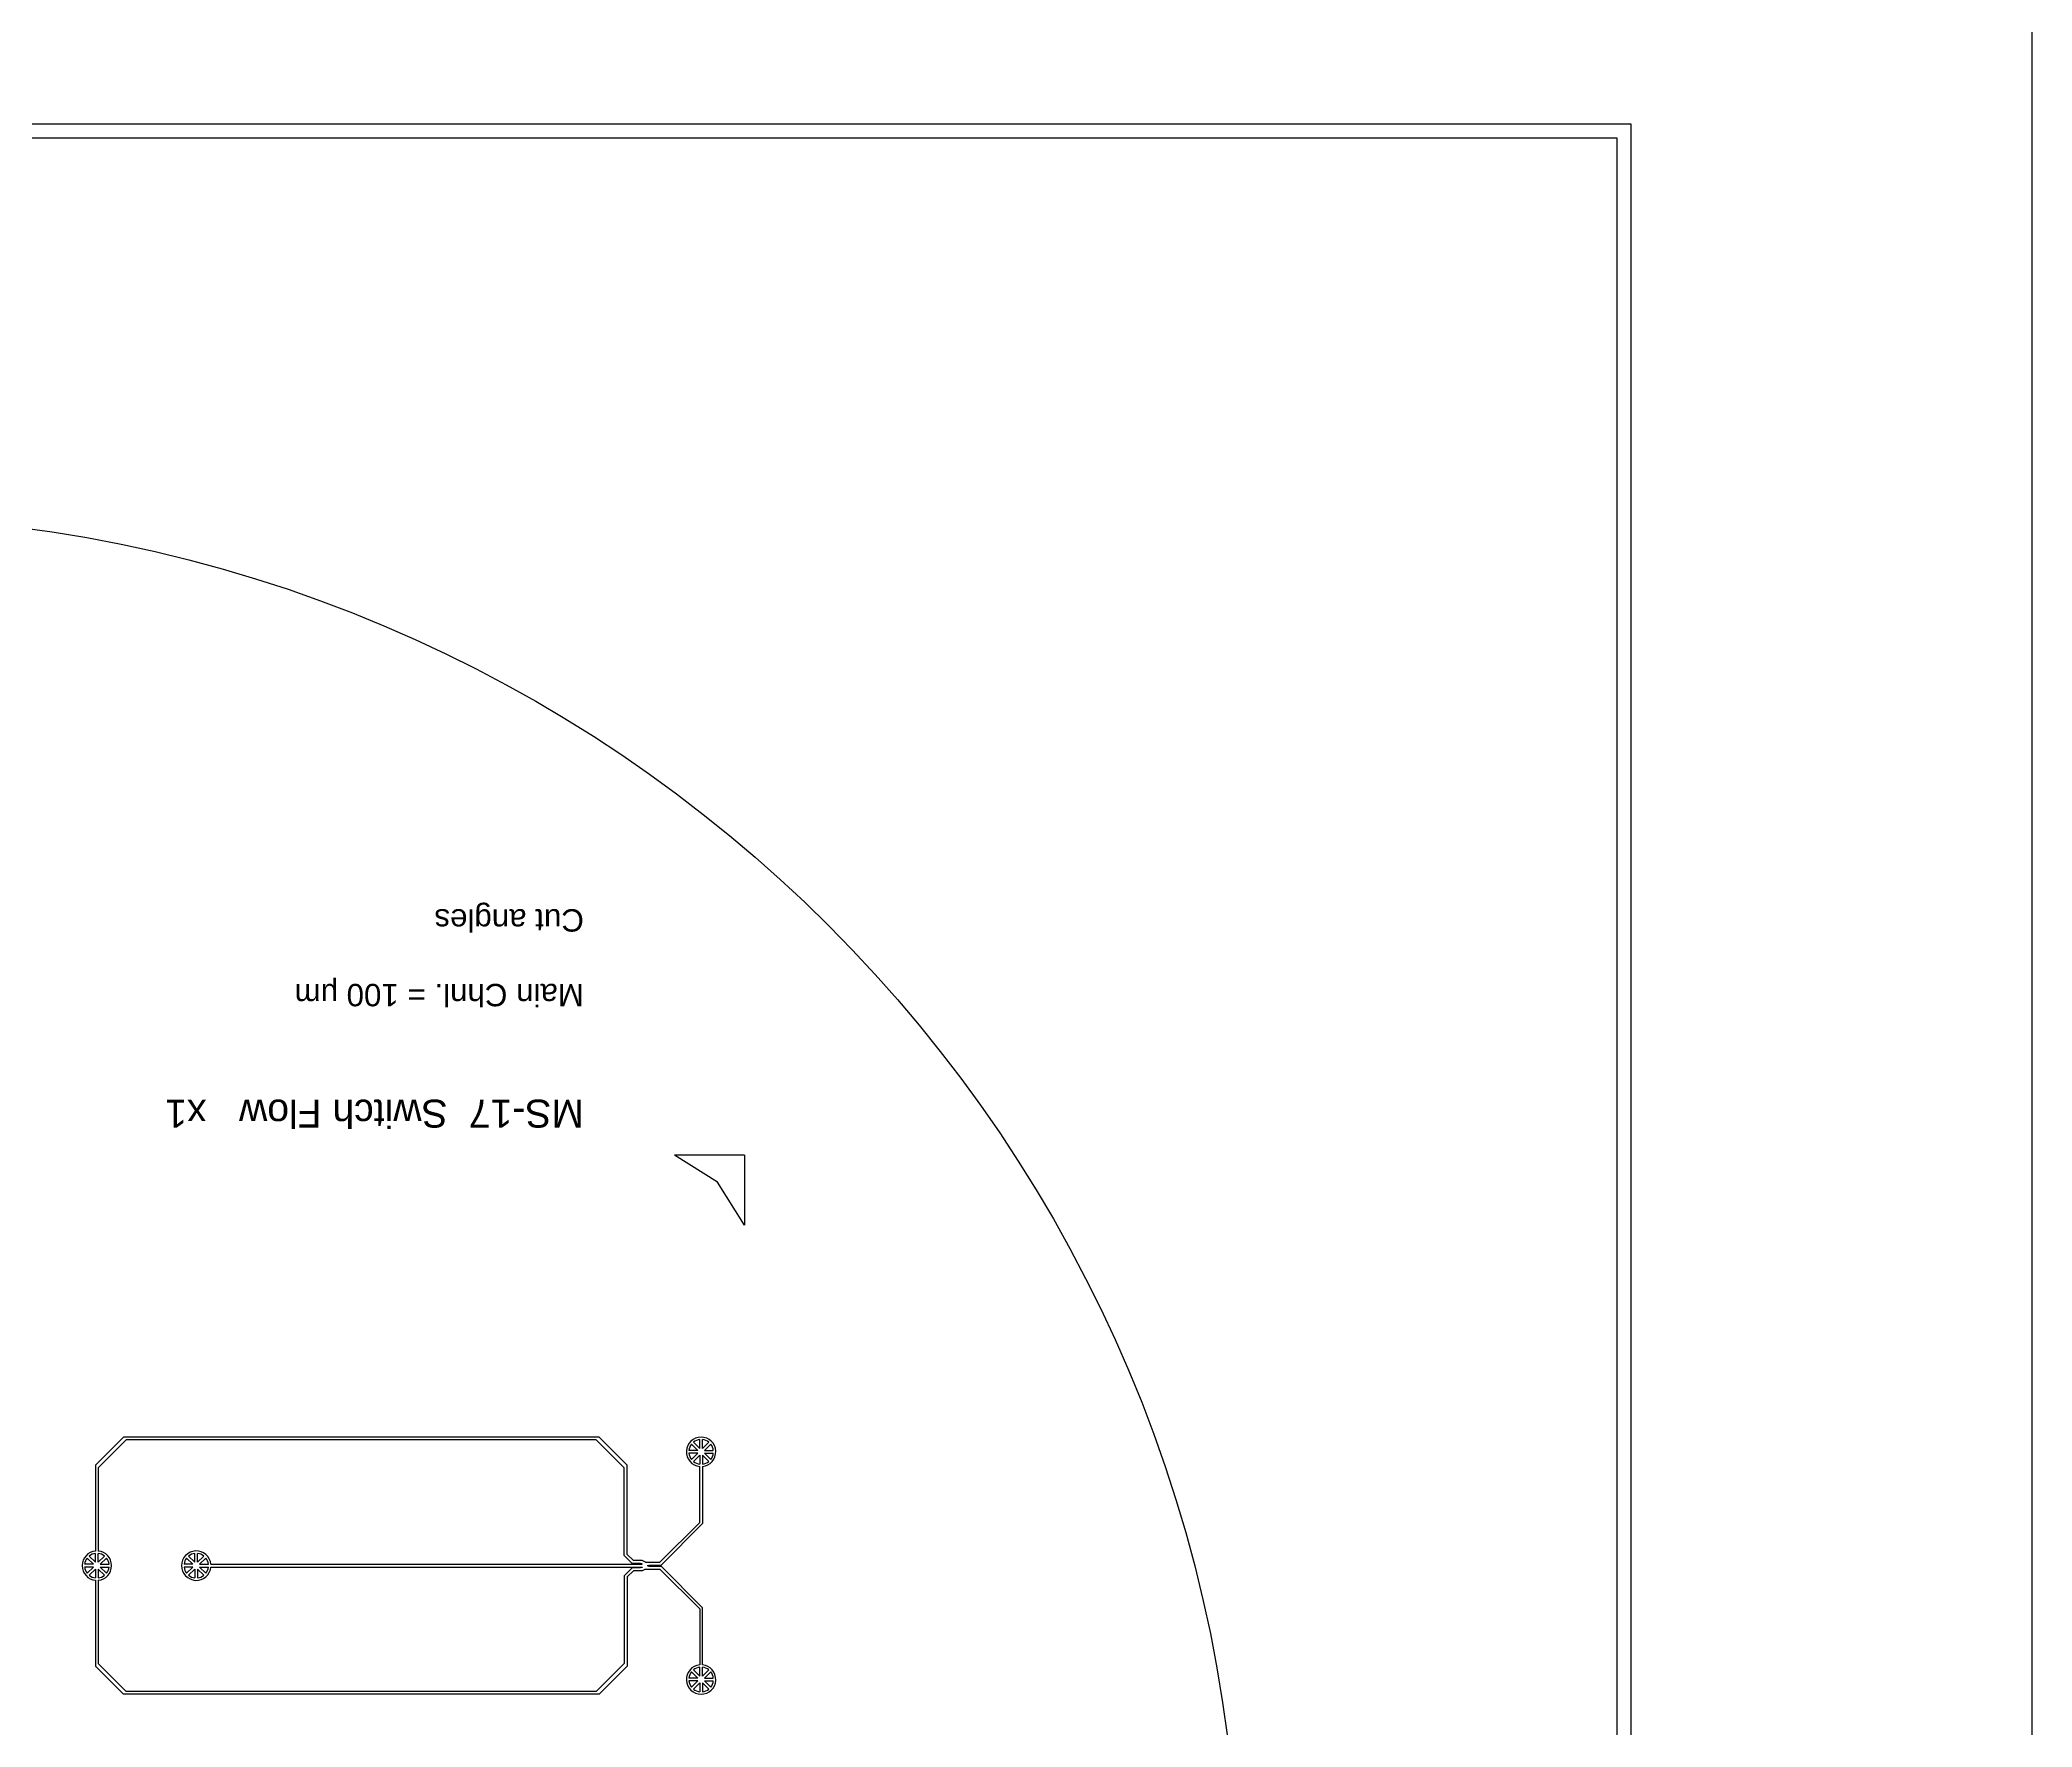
# Model space of a CAD drawing. Header units: millimetres. Extents: x 0 to 225000, y 0 to 300000.
# Drawn here: x 153830 to 225000, y 117055 to 177323 of the extents above; entities that cross this region are included whole.
import ezdxf

# ---------------------------------------------------------------- set-up
doc = ezdxf.new("R2010")
doc.units = ezdxf.units.MM
doc.layers.add('CLEAR', color=150, linetype='Continuous')
doc.layers.add('MASK', color=10, linetype='Continuous')
doc.styles.get("Standard").update_dxf_attribs({"font": 'arial.ttf'})

msp = doc.modelspace()

# ---------------------------------------------------------------- linework, layer by layer
msp.add_circle((146659, 110323), 50000)
at = {"layer": 'CLEAR'}
for p, q in [((82659, 174323), (210659, 174323)), ((83159, 173823), (210159, 173823)), ((210159, 173823), (210159, 46823)), ((210659, 174323), (210659, 46323)), ((179002, 137487), (176502, 137487)), ((178035, 136520), (176502, 137487)), ((179002, 137487), (179002, 134987)), ((179002, 134987), (178035, 136520)), ((156817, 127414), (155817, 126414)), ((173806, 127414), (156817, 127414)), ((174806, 126414), (173806, 127414)), ((156917, 127314), (155917, 126314)), ((173706, 127314), (156917, 127314)), ((174706, 126314), (173706, 127314)), ((155817, 126414), (155817, 123345)), ((155917, 126314), (155917, 123345)), ((174706, 123185), (174706, 126314)), ((174806, 123227), (174806, 126414)), ((177402, 124367), (177402, 126367)), ((177502, 126367), (177502, 124325)), ((175978, 122943), (177402, 124367)), ((176019, 122843), (177502, 124325)), ((174989, 122903), (174706, 123185)), ((175031, 123003), (174806, 123227)), ((159939, 122873), (175349, 122873)), ((159939, 122773), (175349, 122773)), ((174989, 122743), (174706, 122460)), ((174706, 122460), (174706, 119331)), ((175031, 122643), (174806, 122418)), ((174806, 122418), (174806, 119231)), ((175289, 122903), (174989, 122903)), ((175289, 122743), (174989, 122743)), ((175349, 123003), (175031, 123003)), ((175349, 122643), (175031, 122643)), ((175349, 122883), (175289, 122903)), ((175349, 122763), (175289, 122743)), ((175469, 122943), (175349, 123003)), ((175349, 122873), (175349, 122883)), ((175349, 122773), (175349, 122763)), ((175469, 122703), (175349, 122643)), ((175469, 122943), (175978, 122943)), ((175469, 122703), (175978, 122703)), ((175529, 122823), (175589, 122843)), ((175529, 122823), (175589, 122803)), ((175529, 122823), (175529, 122823)), ((175589, 122843), (176019, 122843)), ((175589, 122803), (176019, 122803)), ((175978, 122703), (177402, 121278)), ((176019, 122803), (177502, 121320)), ((155817, 122300), (155817, 119231)), ((155917, 122300), (155917, 119331)), ((177402, 121278), (177402, 119278)), ((177502, 119278), (177502, 121320)), ((156817, 118231), (155817, 119231)), ((156917, 118331), (155917, 119331)), ((173706, 118331), (174706, 119331)), ((173806, 118231), (174806, 119231)), ((173806, 118231), (156817, 118231)), ((173706, 118331), (156917, 118331))]:
    msp.add_line(p, q, dxfattribs=at)
for centre, start, end in [((177452, 126889), 275.46502, 264.53498), ((155867, 122823), 95.46502, 264.53498), ((155867, 122823), 275.46502, 84.53498), ((159417, 122823), 5.46502, 354.53498), ((177452, 118756), 95.46502, 84.53498)]:
    msp.add_arc(centre, 525, start, end, dxfattribs=at)
at = {"layer": 'MASK'}
for p, q in [((225000, 0), (225000, 300000)), ((177332, 126939), (177016, 126939)), ((177332, 126839), (177016, 126839)), ((177332, 126939), (177108, 127163)), ((177332, 126839), (177108, 126616)), ((177402, 127010), (177179, 127233)), ((177402, 126769), (177179, 126545)), ((177402, 127010), (177402, 127326)), ((177402, 126769), (177402, 126453)), ((177502, 127010), (177502, 127326)), ((177502, 127010), (177725, 127233)), ((177502, 126769), (177725, 126545)), ((177502, 126769), (177502, 126453)), ((177573, 126939), (177796, 127163)), ((177573, 126939), (177888, 126939)), ((177573, 126839), (177796, 126616)), ((177573, 126839), (177888, 126839)), ((155817, 122943), (155593, 123166)), ((155817, 122943), (155817, 123259)), ((155916, 122943), (155916, 123259)), ((155916, 122943), (156140, 123166)), ((159367, 122943), (159143, 123166)), ((159367, 122943), (159367, 123259)), ((159466, 122943), (159466, 123259)), ((159466, 122943), (159690, 123166)), ((155746, 122872), (155430, 122872)), ((155746, 122773), (155430, 122773)), ((155746, 122872), (155523, 123096)), ((155746, 122773), (155523, 122549)), ((155817, 122702), (155593, 122479)), ((155817, 122702), (155817, 122386)), ((155916, 122702), (156140, 122479)), ((155916, 122702), (155916, 122386)), ((155987, 122872), (156210, 123096)), ((155987, 122872), (156303, 122872)), ((155987, 122773), (156210, 122549)), ((155987, 122773), (156303, 122773)), ((159296, 122872), (158980, 122872)), ((159296, 122773), (158980, 122773)), ((159296, 122872), (159073, 123096)), ((159296, 122773), (159073, 122549)), ((159367, 122702), (159143, 122479)), ((159367, 122702), (159367, 122386)), ((159466, 122702), (159690, 122479)), ((159466, 122702), (159466, 122386)), ((159537, 122872), (159760, 123096)), ((159537, 122872), (159853, 122872)), ((159537, 122773), (159760, 122549)), ((159537, 122773), (159853, 122773)), ((177332, 118806), (177108, 119029)), ((177402, 118876), (177179, 119100)), ((177402, 118876), (177402, 119192)), ((177502, 118876), (177502, 119192)), ((177502, 118876), (177725, 119100)), ((177573, 118806), (177796, 119029)), ((177332, 118806), (177016, 118806)), ((177332, 118706), (177016, 118706)), ((177332, 118706), (177108, 118482)), ((177402, 118635), (177179, 118412)), ((177402, 118635), (177402, 118319)), ((177502, 118635), (177725, 118412)), ((177502, 118635), (177502, 118319)), ((177573, 118806), (177888, 118806)), ((177573, 118706), (177796, 118482)), ((177573, 118706), (177888, 118706))]:
    msp.add_line(p, q, dxfattribs=at)
for centre, start, end in [((177452, 126889), 141.52417, 173.47583), ((177452, 126889), 186.52417, 218.47583), ((177452, 126889), 96.52417, 128.47583), ((177452, 126889), 51.52417, 83.47583), ((177452, 126889), 6.52417, 38.47583), ((177452, 126889), 321.52417, 353.47583), ((177452, 126889), 231.52417, 263.47583), ((177452, 126889), 276.52417, 308.47583), ((155867, 122823), 96.52417, 128.47583), ((155867, 122823), 51.52417, 83.47583), ((159417, 122823), 96.52417, 128.47583), ((159417, 122823), 51.52417, 83.47583), ((155867, 122823), 141.52417, 173.47583), ((155867, 122823), 186.52417, 218.47583), ((155867, 122823), 231.52417, 263.47583), ((155867, 122823), 276.52417, 308.47583), ((155867, 122823), 6.52417, 38.47583), ((155867, 122823), 321.52417, 353.47583), ((159417, 122823), 141.52417, 173.47583), ((159417, 122823), 186.52417, 218.47583), ((159417, 122823), 231.52417, 263.47583), ((159417, 122823), 276.52417, 308.47583), ((159417, 122823), 6.52417, 38.47583), ((159417, 122823), 321.52417, 353.47583), ((177452, 118756), 141.52417, 173.47583), ((177452, 118756), 96.52417, 128.47583), ((177452, 118756), 51.52417, 83.47583), ((177452, 118756), 6.52417, 38.47583), ((177452, 118756), 186.52417, 218.47583), ((177452, 118756), 231.52417, 263.47583), ((177452, 118756), 276.52417, 308.47583), ((177452, 118756), 321.52417, 353.47583)]:
    msp.add_arc(centre, 439, start, end, dxfattribs=at)

# ---------------------------------------------------------------- texts
at = {"layer": 'CLEAR', "insert": (173266, 142491), "char_height": 280, "attachment_point": 4, "rotation": 180}
msp.add_mtext_dynamic_manual_height_columns('{\\H3.5714x;MS-17^I Switch Flow   x1\\P\\H0.8x;  \\P\\H0.50001x; \\H1.9999x;\\PMain Chnl. = 100 \\fSymbol|b0|i0|c2|p18;m\\fArial|b0|i0|c0|p34;m\\P\\PCut angles}', width=14894.52, gutter_width=12.5, heights=[7482], dxfattribs=at)

doc.saveas('drawing.dxf')
